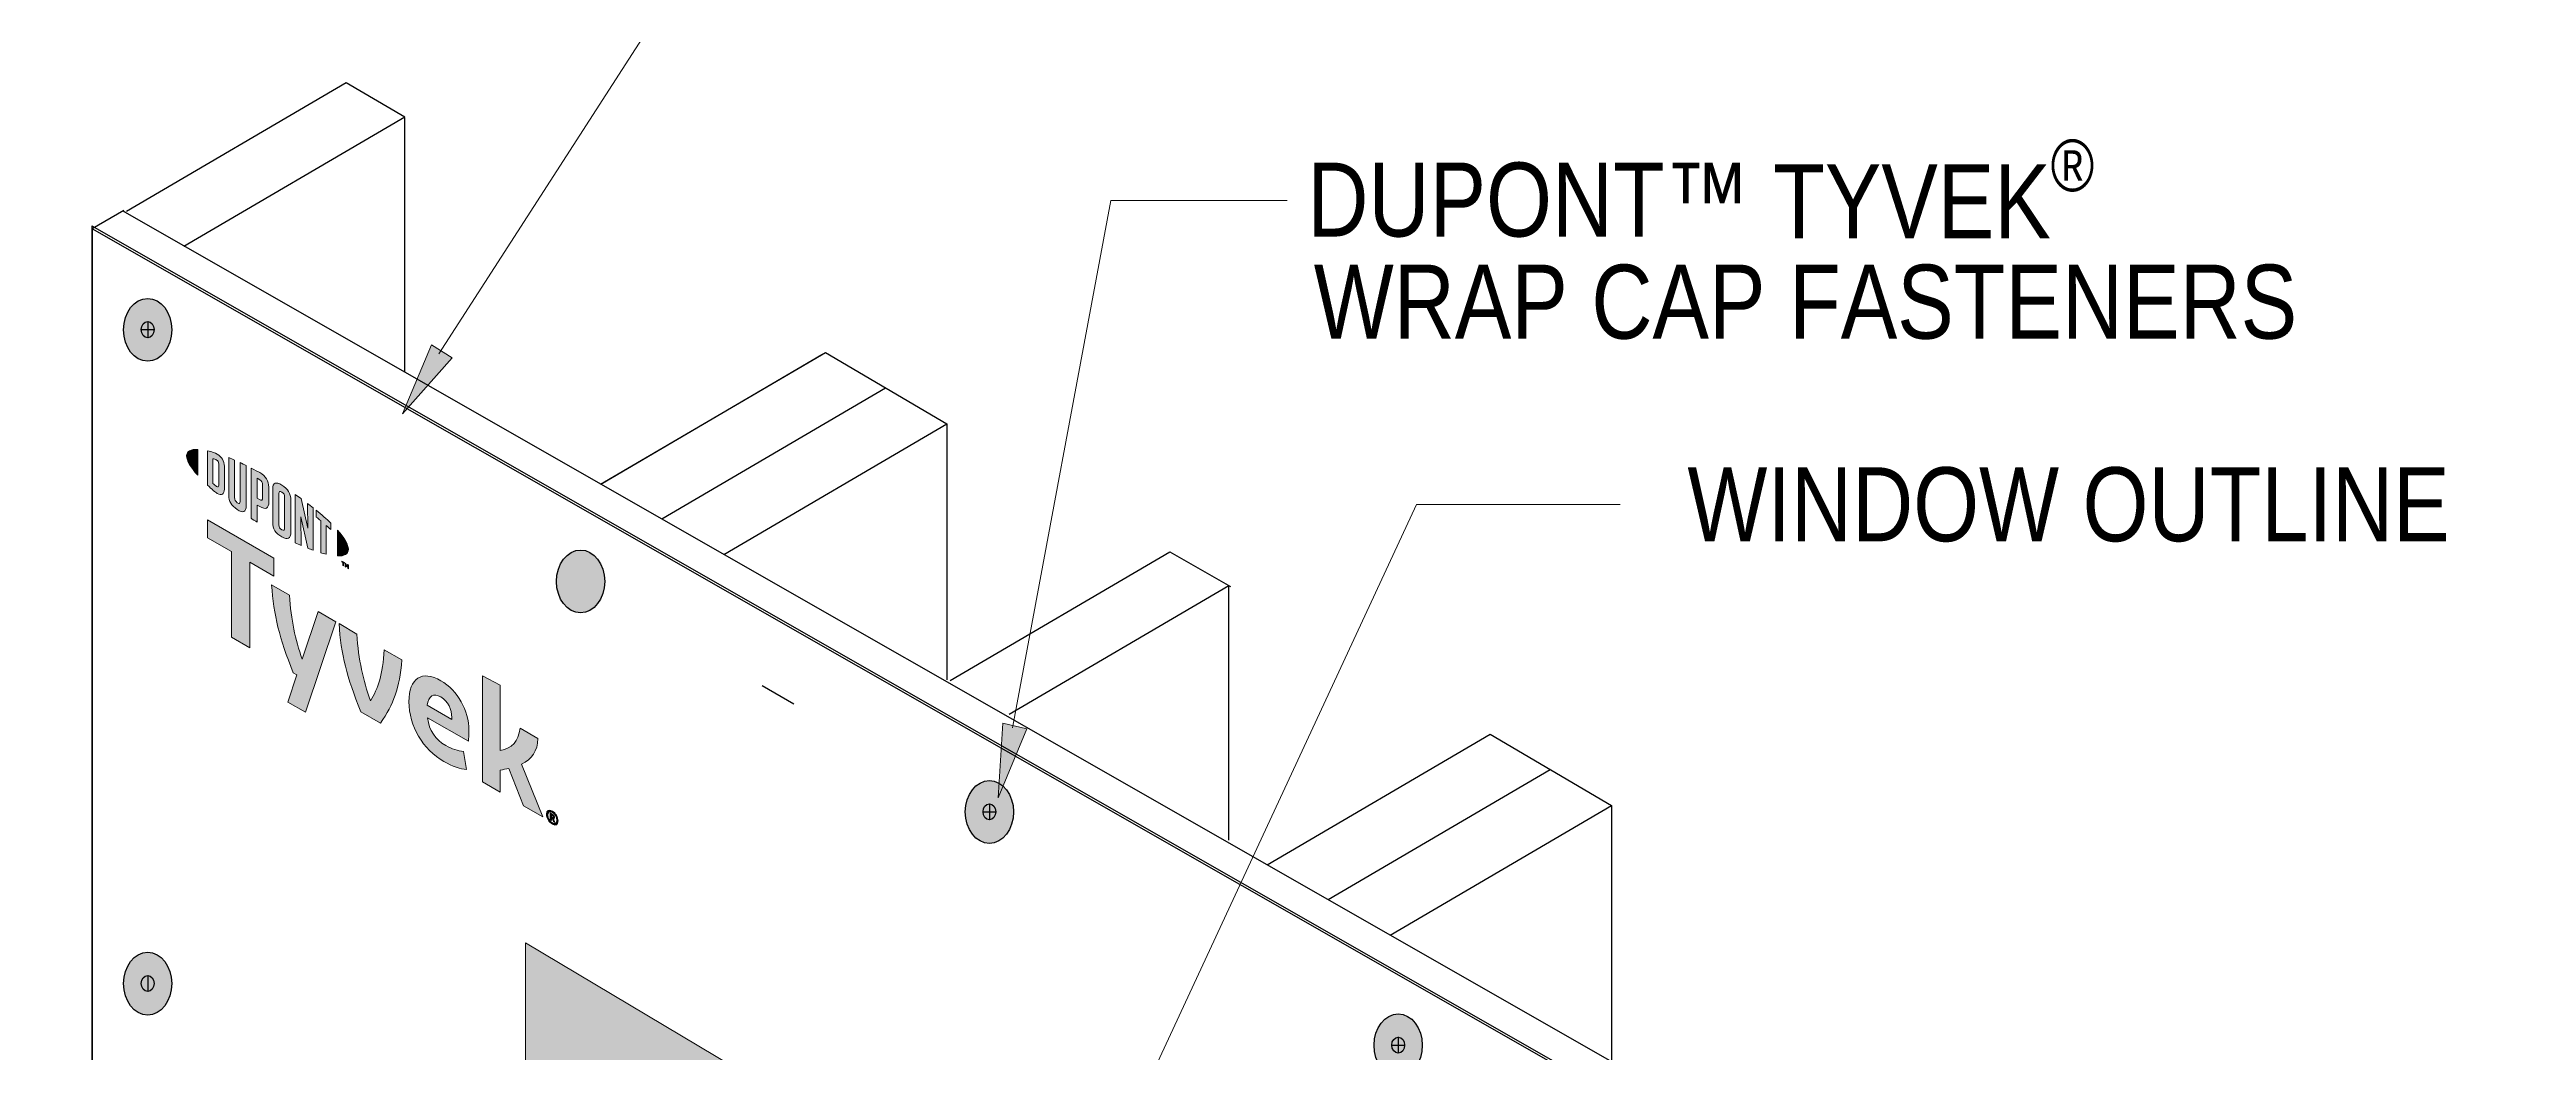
# Model space of a CAD drawing. Extents: x -1337 to 5791, y -3809 to 1769.
# Drawn here: x 4832.3 to 5209.2, y -1790.9 to -1638.3 of the extents above; entities that cross this region are included whole.
import ezdxf

# ---------------------------------------------------------------- set-up
doc = ezdxf.new("R2010")
doc.units = 0
doc.header["$MEASUREMENT"] = 0
for name, color, linetype, lineweight in [('.ATI-TEXT', 7, 'Continuous', 0), ('G-ANNO-TTLB', 7, 'Continuous', 0), ('No fasteners', 7, 'Continuous', 0), ('TYVEK', 7, 'Continuous', 0), ('WALL SCRATCH', 7, 'Continuous', 0), ('X-REF - TRACED', 7, 'Continuous', 0)]:
    doc.layers.add(name, color=color, linetype=linetype, lineweight=lineweight)

# ---------------------------------------------------------------- blocks, each defined once
blk = doc.blocks.new('Block_72')
at = {"layer": '.ATI-TEXT', "char_height": 0.2, "attachment_point": 7}
for s, insert in [('\\C18;\\c0;\\FArial Narrow|b0|i0|c1;\\H7.874999;\\W1.000000;®', (5136.8, -1659.97)), ('\\C18;\\c0;\\FArial Narrow|b0|i0|c1;\\H11.249999;\\W1.000000;DUPONT™', (5023.7, -1666.91)), ('\\C18;\\c0;\\FArial Narrow|b0|i0|c1;\\H11.249999;\\W1.000000; TYVEK', (5090.99, -1667.01)), ('\\C18;\\c0;\\FArial Narrow|b0|i0|c1;\\H11.250226;\\W1.000000; ', (5143.92, -1667.01)), ('\\C18;\\c0;\\FArial Narrow|b0|i0|c1;\\H11.250226;\\W1.000000;WRAP CAP FASTENERS', (5024.69, -1682.44))]:
    blk.add_mtext(s, dxfattribs=dict(at, insert=insert))
blk = doc.blocks.new('Block_71')
at = {"layer": '.ATI-TEXT', "true_color": 0x000000, "transparency": 33554687}
h = blk.add_hatch(color=18, dxfattribs=at)
h.dxf.hatch_style = 2
h.paths.add_polyline_path([(4981.03, -1741.61), (4976.65, -1752.14), (4977.38, -1740.76)])
at = {"layer": '.ATI-TEXT', "color": 18, "lineweight": 0, "true_color": 0x000000}
for p, q in [((4978.84, -1741.5), (4993.82, -1661.28)), ((4993.82, -1661.28), (5020.65, -1661.28))]:
    blk.add_line(p, q, dxfattribs=at)
at = {"layer": '.ATI-TEXT'}
blk.add_lwpolyline([(4981.03, -1741.61), (4976.65, -1752.14), (4977.38, -1740.76), (4977.38, -1740.76)], close=True, dxfattribs=at)
blk.add_blockref('Block_72', (0, 0), dxfattribs=at)
blk = doc.blocks.new('Block_74')
at = {"layer": '.ATI-TEXT', "char_height": 0.2, "attachment_point": 7}
for s, insert in [('\\C18;\\c0;\\FArial Narrow|b0|i0|c1;\\H7.874999;\\W1.000000;®', (5090.85, -1615.14)), ('\\C18;\\c0;\\FArial Narrow|b0|i0|c1;\\H11.249999;\\W1.000000;DUPONT™ TYVEK', (4977.75, -1622.08)), ('\\C18;\\c0;\\FArial Narrow|b0|i0|c1;\\H11.250226;\\W1.000000;WRB', (5101.58, -1622.27))]:
    blk.add_mtext(s, dxfattribs=dict(at, insert=insert))
blk = doc.blocks.new('Block_73')
at = {"layer": '.ATI-TEXT', "true_color": 0x000000, "transparency": 33554687}
h = blk.add_hatch(color=18, dxfattribs=at)
h.dxf.hatch_style = 2
h.paths.add_polyline_path([(4893.6, -1685.22), (4886.02, -1693.73), (4890.43, -1683.22)])
at = {"layer": '.ATI-TEXT', "color": 18, "lineweight": 0, "true_color": 0x000000}
for p, q in [((4891.57, -1684.6), (4935.53, -1616.35)), ((4935.53, -1616.35), (4966.5, -1616.35))]:
    blk.add_line(p, q, dxfattribs=at)
at = {"layer": '.ATI-TEXT'}
blk.add_lwpolyline([(4893.6, -1685.22), (4886.02, -1693.73), (4890.43, -1683.22), (4890.43, -1683.22)], close=True, dxfattribs=at)
blk.add_blockref('Block_74', (0, 0), dxfattribs=at)
blk = doc.blocks.new('Block_75')
at = {"layer": '.ATI-TEXT', "true_color": 0x000000, "transparency": 33554687}
h = blk.add_hatch(color=18, dxfattribs=at)
h.dxf.hatch_style = 2
h.paths.add_polyline_path([(4979.5, -1842.88), (4972.83, -1852.13), (4976.14, -1841.21)])
at = {"layer": '.ATI-TEXT', "color": 18, "lineweight": 0, "true_color": 0x000000}
for p, q in [((4977.62, -1842.49), (5040.31, -1707.53)), ((5040.31, -1707.53), (5071.28, -1707.53))]:
    blk.add_line(p, q, dxfattribs=at)
at = {"layer": '.ATI-TEXT'}
blk.add_lwpolyline([(4979.5, -1842.88), (4972.83, -1852.13), (4976.14, -1841.21), (4976.14, -1841.21)], close=True, dxfattribs=at)
at = {"layer": '.ATI-TEXT', "insert": (5081.54, -1713.26), "char_height": 0.2, "attachment_point": 7}
blk.add_mtext('\\C18;\\c0;\\FArial Narrow|b0|i0|c1;\\H11.249999;\\W1.000000;WINDOW OUTLINE', dxfattribs=at)
blk = doc.blocks.new('Block_511')
at = {"layer": 'TYVEK', "true_color": 0x003b71, "transparency": 33554687}
h = blk.add_hatch(color=156, dxfattribs=at)
h.dxf.hatch_style = 2
edge = h.paths.add_edge_path()
edge.add_ellipse((5037.53, -1789.77), major_axis=(0, 4.78), ratio=0.766948, start_angle=0, end_angle=360)
at = {"layer": 'TYVEK', "color": 18, "lineweight": 25, "true_color": 0x000000}
for p, q in [((5036.55, -1789.74), (5038.5, -1789.74)), ((5037.53, -1788.5), (5037.53, -1790.97))]:
    blk.add_line(p, q, dxfattribs=at)
for centre, major_axis, ratio in [((5037.53, -1789.77), (0, 4.78), 0.766948), ((5037.53, -1789.74), (0, 1.23), 0.788846)]:
    blk.add_ellipse(centre, major_axis=major_axis, ratio=ratio, dxfattribs=at)
blk = doc.blocks.new('Block_512')
at = {"layer": 'TYVEK', "true_color": 0x003b71, "transparency": 33554687}
h = blk.add_hatch(color=156, dxfattribs=at)
h.dxf.hatch_style = 2
edge = h.paths.add_edge_path()
edge.add_ellipse((4975.33, -1754.28), major_axis=(0, 4.78), ratio=0.766948, start_angle=0, end_angle=360)
at = {"layer": 'TYVEK', "color": 18, "lineweight": 25, "true_color": 0x000000}
for p, q in [((4974.35, -1754.25), (4976.3, -1754.25)), ((4975.33, -1753.02), (4975.33, -1755.49))]:
    blk.add_line(p, q, dxfattribs=at)
blk.add_lwpolyline([(4974.81, -1749.92)], dxfattribs=at)
for centre, major_axis, ratio in [((4975.33, -1754.28), (0, 4.78), 0.766948), ((4975.33, -1754.25), (0, 1.23), 0.788846)]:
    blk.add_ellipse(centre, major_axis=major_axis, ratio=ratio, dxfattribs=at)
blk = doc.blocks.new('Block_513')
at = {"layer": 'TYVEK', "true_color": 0x003b71, "transparency": 33554687}
h = blk.add_hatch(color=156, dxfattribs=at)
h.dxf.hatch_style = 2
edge = h.paths.add_edge_path()
edge.add_ellipse((4847.26, -1680.94), major_axis=(0, 4.78), ratio=0.766948, start_angle=0, end_angle=360)
at = {"layer": 'TYVEK', "color": 18, "lineweight": 25, "true_color": 0x000000}
for p, q in [((4847.26, -1679.67), (4847.26, -1682.14)), ((4846.29, -1680.91), (4848.23, -1680.91))]:
    blk.add_line(p, q, dxfattribs=at)
for centre, major_axis, ratio in [((4847.26, -1680.94), (0, 4.78), 0.766948), ((4847.26, -1680.91), (0, 1.23), 0.788846)]:
    blk.add_ellipse(centre, major_axis=major_axis, ratio=ratio, dxfattribs=at)
blk = doc.blocks.new('Block_516')
at = {"layer": 'TYVEK', "true_color": 0x003b71, "transparency": 33554687}
h = blk.add_hatch(color=156, dxfattribs=at)
h.dxf.hatch_style = 2
edge = h.paths.add_edge_path()
edge.add_ellipse((4847.26, -1780.39), major_axis=(0, 4.78), ratio=0.766948, start_angle=0, end_angle=360)
at = {"layer": 'TYVEK', "color": 18, "lineweight": 25, "true_color": 0x000000}
blk.add_line((4847.26, -1779.13), (4847.26, -1781.6), dxfattribs=at)
for centre, major_axis, ratio in [((4847.26, -1780.39), (0, 4.78), 0.766948), ((4847.26, -1780.36), (0, 1.23), 0.788846)]:
    blk.add_ellipse(centre, major_axis=major_axis, ratio=ratio, dxfattribs=at)
blk = doc.blocks.new('Block_780')
at = {"layer": 'X-REF - TRACED', "true_color": 0x848484, "transparency": 33554687}
h = blk.add_hatch(color=252, dxfattribs=at)
h.dxf.hatch_style = 2
edge = h.paths.add_edge_path()
edge.add_spline(control_points=[(4853.19, -1700.12), (4853.19, -1700.84), (4853.81, -1701.87), (4854.87, -1703.07), (4854.87, -1703.07), (4854.87, -1699.12), (4854.87, -1699.12), (4853.81, -1699.08), (4853.19, -1699.4), (4853.19, -1700.12)], knot_values=[0, 0, 0, 0, 1, 1, 1, 2, 2, 2, 3, 3, 3, 3], degree=3, periodic=0)
h = blk.add_hatch(color=252, dxfattribs=at)
h.dxf.hatch_style = 2
edge = h.paths.add_edge_path()
edge.add_spline(control_points=[(4858.08, -1704.55), (4858.08, -1704.85), (4857.92, -1704.86), (4857.73, -1704.75), (4857.58, -1704.67), (4857.36, -1704.47), (4857.17, -1704.31), (4857.17, -1704.31), (4857.17, -1700.54), (4857.17, -1700.54), (4857.36, -1700.59), (4857.58, -1700.66), (4857.73, -1700.74), (4857.92, -1700.85), (4858.08, -1701.05), (4858.08, -1701.35), (4858.08, -1701.35), (4858.08, -1704.55), (4858.08, -1704.55)], knot_values=[0, 0, 0, 0, 1, 1, 1, 2, 2, 2, 3, 3, 3, 4, 4, 4, 5, 5, 5, 6, 6, 6, 6], degree=3, periodic=0)
edge = h.paths.add_edge_path()
edge.add_spline(control_points=[(4857.85, -1699.83), (4857.56, -1699.66), (4857.13, -1699.51), (4856.35, -1699.34), (4856.35, -1699.34), (4856.35, -1704.56), (4856.35, -1704.56), (4857.03, -1705.2), (4857.56, -1705.64), (4857.85, -1705.81), (4858.54, -1706.2), (4858.93, -1705.95), (4858.93, -1705.17), (4858.93, -1705.17), (4858.93, -1701.7), (4858.93, -1701.7), (4858.93, -1700.93), (4858.54, -1700.23), (4857.85, -1699.83)], knot_values=[0, 0, 0, 0, 1, 1, 1, 2, 2, 2, 3, 3, 3, 4, 4, 4, 5, 5, 5, 6, 6, 6, 6], degree=3, periodic=0)
h = blk.add_hatch(color=252, dxfattribs=at)
h.dxf.hatch_style = 2
edge = h.paths.add_edge_path()
edge.add_spline(control_points=[(4861.32, -1707.03), (4861.32, -1707.34), (4861.23, -1707.48), (4860.9, -1707.24), (4860.58, -1707.01), (4860.49, -1706.8), (4860.49, -1706.44), (4860.49, -1706.44), (4860.49, -1700.76), (4860.49, -1700.76), (4860.28, -1700.66), (4859.8, -1700.46), (4859.59, -1700.37), (4859.59, -1700.37), (4859.59, -1706.13), (4859.59, -1706.13), (4859.59, -1707.04), (4859.98, -1707.63), (4860.9, -1708.28), (4861.74, -1708.87), (4862.26, -1708.68), (4862.26, -1707.66), (4862.26, -1707.66), (4862.26, -1701.59), (4862.26, -1701.59), (4862.08, -1701.5), (4861.51, -1701.22), (4861.32, -1701.14), (4861.32, -1701.14), (4861.32, -1707.03), (4861.32, -1707.03)], knot_values=[0, 0, 0, 0, 1, 1, 1, 2, 2, 2, 3, 3, 3, 4, 4, 4, 5, 5, 5, 6, 6, 6, 7, 7, 7, 8, 8, 8, 9, 9, 9, 10, 10, 10, 10], degree=3, periodic=0)
h = blk.add_hatch(color=252, dxfattribs=at)
h.dxf.hatch_style = 2
edge = h.paths.add_edge_path()
edge.add_spline(control_points=[(4864.74, -1706.51), (4864.74, -1706.84), (4864.64, -1706.95), (4864.26, -1706.73), (4864.26, -1706.73), (4863.93, -1706.54), (4863.93, -1706.54), (4863.93, -1706.54), (4863.93, -1703.52), (4863.93, -1703.52), (4864.08, -1703.6), (4864.15, -1703.64), (4864.24, -1703.69), (4864.65, -1703.93), (4864.74, -1704.16), (4864.74, -1704.49), (4864.74, -1704.49), (4864.74, -1706.51), (4864.74, -1706.51)], knot_values=[0, 0, 0, 0, 1, 1, 1, 2, 2, 2, 3, 3, 3, 4, 4, 4, 5, 5, 5, 6, 6, 6, 6], degree=3, periodic=0)
edge = h.paths.add_edge_path()
edge.add_spline(control_points=[(4864.3, -1702.65), (4864.13, -1702.56), (4863.54, -1702.24), (4862.99, -1701.96), (4862.99, -1701.96), (4862.99, -1709.61), (4862.99, -1709.61), (4863.18, -1709.73), (4863.67, -1710.04), (4863.93, -1710.2), (4863.93, -1710.2), (4863.93, -1707.6), (4863.93, -1707.6), (4863.93, -1707.6), (4864.3, -1707.81), (4864.3, -1707.81), (4865.28, -1708.38), (4865.69, -1708.11), (4865.69, -1707.14), (4865.69, -1707.14), (4865.69, -1704.88), (4865.69, -1704.88), (4865.69, -1703.93), (4865.23, -1703.19), (4864.3, -1702.65)], knot_values=[0, 0, 0, 0, 1, 1, 1, 2, 2, 2, 3, 3, 3, 4, 4, 4, 5, 5, 5, 6, 6, 6, 7, 7, 7, 8, 8, 8, 8], degree=3, periodic=0)
h = blk.add_hatch(color=252, dxfattribs=at)
h.dxf.hatch_style = 2
edge = h.paths.add_edge_path()
edge.add_spline(control_points=[(4868.09, -1711.12), (4868.09, -1711.42), (4868, -1711.53), (4867.67, -1711.34), (4867.33, -1711.16), (4867.24, -1710.94), (4867.24, -1710.62), (4867.24, -1710.62), (4867.24, -1705.85), (4867.24, -1705.85), (4867.24, -1705.54), (4867.33, -1705.42), (4867.67, -1705.63), (4868, -1705.83), (4868.09, -1706.04), (4868.09, -1706.35), (4868.09, -1706.35), (4868.09, -1711.12), (4868.09, -1711.12)], knot_values=[0, 0, 0, 0, 1, 1, 1, 2, 2, 2, 3, 3, 3, 4, 4, 4, 5, 5, 5, 6, 6, 6, 6], degree=3, periodic=0)
edge = h.paths.add_edge_path()
edge.add_spline(control_points=[(4867.67, -1704.56), (4866.8, -1704.01), (4866.28, -1704.15), (4866.28, -1705.16), (4866.28, -1705.16), (4866.28, -1710.16), (4866.28, -1710.16), (4866.28, -1711.23), (4866.75, -1711.94), (4867.67, -1712.42), (4868.57, -1712.89), (4869.04, -1712.77), (4869.04, -1711.64), (4869.04, -1711.64), (4869.04, -1706.86), (4869.04, -1706.86), (4869.04, -1705.78), (4868.61, -1705.16), (4867.67, -1704.56)], knot_values=[0, 0, 0, 0, 1, 1, 1, 2, 2, 2, 3, 3, 3, 4, 4, 4, 5, 5, 5, 6, 6, 6, 6], degree=3, periodic=0)
h = blk.add_hatch(color=252, dxfattribs=at)
h.dxf.hatch_style = 2
edge = h.paths.add_edge_path()
edge.add_spline(control_points=[(4871.64, -1711.11), (4871.64, -1711.11), (4870.6, -1706.62), (4870.6, -1706.62), (4870.32, -1706.42), (4869.98, -1706.17), (4869.71, -1705.99), (4869.71, -1705.99), (4869.71, -1713.34), (4869.71, -1713.34), (4869.9, -1713.43), (4870.37, -1713.64), (4870.61, -1713.74), (4870.61, -1713.74), (4870.54, -1709.37), (4870.54, -1709.37), (4870.54, -1709.37), (4871.64, -1714.17), (4871.64, -1714.17), (4871.88, -1714.26), (4872.22, -1714.39), (4872.44, -1714.47), (4872.44, -1714.47), (4872.44, -1708.01), (4872.44, -1708.01), (4872.21, -1707.83), (4871.78, -1707.5), (4871.58, -1707.34), (4871.58, -1707.34), (4871.64, -1711.11), (4871.64, -1711.11)], knot_values=[0, 0, 0, 0, 1, 1, 1, 2, 2, 2, 3, 3, 3, 4, 4, 4, 5, 5, 5, 6, 6, 6, 7, 7, 7, 8, 8, 8, 9, 9, 9, 10, 10, 10, 10], degree=3, periodic=0)
h = blk.add_hatch(color=252, dxfattribs=at)
h.dxf.hatch_style = 2
edge = h.paths.add_edge_path()
edge.add_spline(control_points=[(4872.91, -1709.41), (4873.14, -1709.59), (4873.37, -1709.78), (4873.59, -1709.96), (4873.59, -1709.96), (4873.59, -1714.85), (4873.59, -1714.85), (4873.8, -1714.91), (4874.18, -1715.02), (4874.43, -1715.08), (4874.43, -1715.08), (4874.43, -1710.68), (4874.43, -1710.68), (4874.67, -1710.89), (4874.9, -1711.1), (4875.11, -1711.29), (4875.11, -1711.29), (4875.11, -1710.35), (4875.11, -1710.35), (4874.45, -1709.7), (4873.74, -1709.07), (4872.91, -1708.39), (4872.91, -1708.39), (4872.91, -1709.41), (4872.91, -1709.41)], knot_values=[0, 0, 0, 0, 1, 1, 1, 2, 2, 2, 3, 3, 3, 4, 4, 4, 5, 5, 5, 6, 6, 6, 7, 7, 7, 8, 8, 8, 8], degree=3, periodic=0)
h = blk.add_hatch(color=252, dxfattribs=at)
h.dxf.hatch_style = 2
edge = h.paths.add_edge_path()
edge.add_spline(control_points=[(4877.8, -1714.32), (4877.8, -1715.05), (4877.19, -1715.37), (4876.12, -1715.34), (4876.12, -1715.34), (4876.12, -1711.39), (4876.12, -1711.39), (4877.19, -1712.58), (4877.8, -1713.61), (4877.8, -1714.32)], knot_values=[0, 0, 0, 0, 1, 1, 1, 2, 2, 2, 3, 3, 3, 3], degree=3, periodic=0)
h = blk.add_hatch(color=252, dxfattribs=at)
h.dxf.hatch_style = 2
edge = h.paths.add_edge_path()
edge.add_spline(control_points=[(4877.3, -1716.41), (4877.3, -1716.41), (4877.4, -1716.47), (4877.4, -1716.47), (4877.4, -1716.47), (4877.55, -1716.82), (4877.55, -1716.82), (4877.55, -1716.82), (4877.7, -1716.64), (4877.7, -1716.64), (4877.7, -1716.64), (4877.8, -1716.7), (4877.8, -1716.7), (4877.8, -1716.7), (4877.8, -1717.27), (4877.8, -1717.27), (4877.8, -1717.27), (4877.71, -1717.21), (4877.71, -1717.21), (4877.71, -1717.21), (4877.71, -1716.81), (4877.71, -1716.81), (4877.71, -1716.81), (4877.56, -1716.99), (4877.56, -1716.99), (4877.56, -1716.99), (4877.55, -1716.99), (4877.55, -1716.99), (4877.55, -1716.99), (4877.39, -1716.63), (4877.39, -1716.63), (4877.39, -1716.63), (4877.39, -1717.03), (4877.39, -1717.03), (4877.39, -1717.03), (4877.3, -1716.98), (4877.3, -1716.98), (4877.3, -1716.98), (4877.3, -1716.41), (4877.3, -1716.41)], knot_values=[0, 0, 0, 0, 1, 1, 1, 2, 2, 2, 3, 3, 3, 4, 4, 4, 5, 5, 5, 6, 6, 6, 7, 7, 7, 8, 8, 8, 9, 9, 9, 10, 10, 10, 11, 11, 11, 12, 12, 12, 13, 13, 13, 13], degree=3, periodic=0)
edge = h.paths.add_edge_path()
edge.add_spline(control_points=[(4876.95, -1716.31), (4876.95, -1716.31), (4876.8, -1716.22), (4876.8, -1716.22), (4876.8, -1716.22), (4876.8, -1716.12), (4876.8, -1716.12), (4876.8, -1716.12), (4877.2, -1716.35), (4877.2, -1716.35), (4877.2, -1716.35), (4877.2, -1716.45), (4877.2, -1716.45), (4877.2, -1716.45), (4877.04, -1716.36), (4877.04, -1716.36), (4877.04, -1716.36), (4877.04, -1716.83), (4877.04, -1716.83), (4877.04, -1716.83), (4876.95, -1716.77), (4876.95, -1716.77), (4876.95, -1716.77), (4876.95, -1716.31), (4876.95, -1716.31)], knot_values=[0, 0, 0, 0, 1, 1, 1, 2, 2, 2, 3, 3, 3, 4, 4, 4, 5, 5, 5, 6, 6, 6, 7, 7, 7, 8, 8, 8, 8], degree=3, periodic=0)
at = {"layer": 'X-REF - TRACED'}
for points, knots in [([(4853.19, -1700.12), (4853.19, -1700.84), (4853.81, -1701.87), (4854.87, -1703.07), (4854.87, -1703.07), (4854.87, -1699.12), (4854.87, -1699.12), (4853.81, -1699.08), (4853.19, -1699.4), (4853.19, -1700.12)], [0, 0, 0, 0, 1, 1, 1, 2, 2, 2, 3, 3, 3, 3]), ([(4857.85, -1699.83), (4857.56, -1699.66), (4857.13, -1699.51), (4856.35, -1699.34), (4856.35, -1699.34), (4856.35, -1704.56), (4856.35, -1704.56), (4857.03, -1705.2), (4857.56, -1705.64), (4857.85, -1705.81), (4858.54, -1706.2), (4858.93, -1705.95), (4858.93, -1705.17), (4858.93, -1705.17), (4858.93, -1701.7), (4858.93, -1701.7), (4858.93, -1700.93), (4858.54, -1700.23), (4857.85, -1699.83)], [0, 0, 0, 0, 1, 1, 1, 2, 2, 2, 3, 3, 3, 4, 4, 4, 5, 5, 5, 6, 6, 6, 6]), ([(4858.08, -1704.55), (4858.08, -1704.85), (4857.92, -1704.86), (4857.73, -1704.75), (4857.58, -1704.67), (4857.36, -1704.47), (4857.17, -1704.31), (4857.17, -1704.31), (4857.17, -1700.54), (4857.17, -1700.54), (4857.36, -1700.59), (4857.58, -1700.66), (4857.73, -1700.74), (4857.92, -1700.85), (4858.08, -1701.05), (4858.08, -1701.35), (4858.08, -1701.35), (4858.08, -1704.55), (4858.08, -1704.55)], [0, 0, 0, 0, 1, 1, 1, 2, 2, 2, 3, 3, 3, 4, 4, 4, 5, 5, 5, 6, 6, 6, 6]), ([(4861.32, -1707.03), (4861.32, -1707.34), (4861.23, -1707.48), (4860.9, -1707.24), (4860.58, -1707.01), (4860.49, -1706.8), (4860.49, -1706.44), (4860.49, -1706.44), (4860.49, -1700.76), (4860.49, -1700.76), (4860.28, -1700.66), (4859.8, -1700.46), (4859.59, -1700.37), (4859.59, -1700.37), (4859.59, -1706.13), (4859.59, -1706.13), (4859.59, -1707.04), (4859.98, -1707.63), (4860.9, -1708.28), (4861.74, -1708.87), (4862.26, -1708.68), (4862.26, -1707.66), (4862.26, -1707.66), (4862.26, -1701.59), (4862.26, -1701.59), (4862.08, -1701.5), (4861.51, -1701.22), (4861.32, -1701.14), (4861.32, -1701.14), (4861.32, -1707.03), (4861.32, -1707.03)], [0, 0, 0, 0, 1, 1, 1, 2, 2, 2, 3, 3, 3, 4, 4, 4, 5, 5, 5, 6, 6, 6, 7, 7, 7, 8, 8, 8, 9, 9, 9, 10, 10, 10, 10]), ([(4864.3, -1702.65), (4864.13, -1702.56), (4863.54, -1702.24), (4862.99, -1701.96), (4862.99, -1701.96), (4862.99, -1709.61), (4862.99, -1709.61), (4863.18, -1709.73), (4863.67, -1710.04), (4863.93, -1710.2), (4863.93, -1710.2), (4863.93, -1707.6), (4863.93, -1707.6), (4863.93, -1707.6), (4864.3, -1707.81), (4864.3, -1707.81), (4865.28, -1708.38), (4865.69, -1708.11), (4865.69, -1707.14), (4865.69, -1707.14), (4865.69, -1704.88), (4865.69, -1704.88), (4865.69, -1703.93), (4865.23, -1703.19), (4864.3, -1702.65)], [0, 0, 0, 0, 1, 1, 1, 2, 2, 2, 3, 3, 3, 4, 4, 4, 5, 5, 5, 6, 6, 6, 7, 7, 7, 8, 8, 8, 8]), ([(4864.74, -1706.51), (4864.74, -1706.84), (4864.64, -1706.95), (4864.26, -1706.73), (4864.26, -1706.73), (4863.93, -1706.54), (4863.93, -1706.54), (4863.93, -1706.54), (4863.93, -1703.52), (4863.93, -1703.52), (4864.08, -1703.6), (4864.15, -1703.64), (4864.24, -1703.69), (4864.65, -1703.93), (4864.74, -1704.16), (4864.74, -1704.49), (4864.74, -1704.49), (4864.74, -1706.51), (4864.74, -1706.51)], [0, 0, 0, 0, 1, 1, 1, 2, 2, 2, 3, 3, 3, 4, 4, 4, 5, 5, 5, 6, 6, 6, 6]), ([(4867.67, -1704.56), (4866.8, -1704.01), (4866.28, -1704.15), (4866.28, -1705.16), (4866.28, -1705.16), (4866.28, -1710.16), (4866.28, -1710.16), (4866.28, -1711.23), (4866.75, -1711.94), (4867.67, -1712.42), (4868.57, -1712.89), (4869.04, -1712.77), (4869.04, -1711.64), (4869.04, -1711.64), (4869.04, -1706.86), (4869.04, -1706.86), (4869.04, -1705.78), (4868.61, -1705.16), (4867.67, -1704.56)], [0, 0, 0, 0, 1, 1, 1, 2, 2, 2, 3, 3, 3, 4, 4, 4, 5, 5, 5, 6, 6, 6, 6]), ([(4868.09, -1711.12), (4868.09, -1711.42), (4868, -1711.53), (4867.67, -1711.34), (4867.33, -1711.16), (4867.24, -1710.94), (4867.24, -1710.62), (4867.24, -1710.62), (4867.24, -1705.85), (4867.24, -1705.85), (4867.24, -1705.54), (4867.33, -1705.42), (4867.67, -1705.63), (4868, -1705.83), (4868.09, -1706.04), (4868.09, -1706.35), (4868.09, -1706.35), (4868.09, -1711.12), (4868.09, -1711.12)], [0, 0, 0, 0, 1, 1, 1, 2, 2, 2, 3, 3, 3, 4, 4, 4, 5, 5, 5, 6, 6, 6, 6]), ([(4871.64, -1711.11), (4871.64, -1711.11), (4870.6, -1706.62), (4870.6, -1706.62), (4870.32, -1706.42), (4869.98, -1706.17), (4869.71, -1705.99), (4869.71, -1705.99), (4869.71, -1713.34), (4869.71, -1713.34), (4869.9, -1713.43), (4870.37, -1713.64), (4870.61, -1713.74), (4870.61, -1713.74), (4870.54, -1709.37), (4870.54, -1709.37), (4870.54, -1709.37), (4871.64, -1714.17), (4871.64, -1714.17), (4871.88, -1714.26), (4872.22, -1714.39), (4872.44, -1714.47), (4872.44, -1714.47), (4872.44, -1708.01), (4872.44, -1708.01), (4872.21, -1707.83), (4871.78, -1707.5), (4871.58, -1707.34), (4871.58, -1707.34), (4871.64, -1711.11), (4871.64, -1711.11)], [0, 0, 0, 0, 1, 1, 1, 2, 2, 2, 3, 3, 3, 4, 4, 4, 5, 5, 5, 6, 6, 6, 7, 7, 7, 8, 8, 8, 9, 9, 9, 10, 10, 10, 10]), ([(4872.91, -1709.41), (4873.14, -1709.59), (4873.37, -1709.78), (4873.59, -1709.96), (4873.59, -1709.96), (4873.59, -1714.85), (4873.59, -1714.85), (4873.8, -1714.91), (4874.18, -1715.02), (4874.43, -1715.08), (4874.43, -1715.08), (4874.43, -1710.68), (4874.43, -1710.68), (4874.67, -1710.89), (4874.9, -1711.1), (4875.11, -1711.29), (4875.11, -1711.29), (4875.11, -1710.35), (4875.11, -1710.35), (4874.45, -1709.7), (4873.74, -1709.07), (4872.91, -1708.39), (4872.91, -1708.39), (4872.91, -1709.41), (4872.91, -1709.41)], [0, 0, 0, 0, 1, 1, 1, 2, 2, 2, 3, 3, 3, 4, 4, 4, 5, 5, 5, 6, 6, 6, 7, 7, 7, 8, 8, 8, 8]), ([(4877.8, -1714.32), (4877.8, -1715.05), (4877.19, -1715.37), (4876.12, -1715.34), (4876.12, -1715.34), (4876.12, -1711.39), (4876.12, -1711.39), (4877.19, -1712.58), (4877.8, -1713.61), (4877.8, -1714.32)], [0, 0, 0, 0, 1, 1, 1, 2, 2, 2, 3, 3, 3, 3]), ([(4876.95, -1716.31), (4876.95, -1716.31), (4876.8, -1716.22), (4876.8, -1716.22), (4876.8, -1716.22), (4876.8, -1716.12), (4876.8, -1716.12), (4876.8, -1716.12), (4877.2, -1716.35), (4877.2, -1716.35), (4877.2, -1716.35), (4877.2, -1716.45), (4877.2, -1716.45), (4877.2, -1716.45), (4877.04, -1716.36), (4877.04, -1716.36), (4877.04, -1716.36), (4877.04, -1716.83), (4877.04, -1716.83), (4877.04, -1716.83), (4876.95, -1716.77), (4876.95, -1716.77), (4876.95, -1716.77), (4876.95, -1716.31), (4876.95, -1716.31)], [0, 0, 0, 0, 1, 1, 1, 2, 2, 2, 3, 3, 3, 4, 4, 4, 5, 5, 5, 6, 6, 6, 7, 7, 7, 8, 8, 8, 8]), ([(4877.3, -1716.41), (4877.3, -1716.41), (4877.4, -1716.47), (4877.4, -1716.47), (4877.4, -1716.47), (4877.55, -1716.82), (4877.55, -1716.82), (4877.55, -1716.82), (4877.7, -1716.64), (4877.7, -1716.64), (4877.7, -1716.64), (4877.8, -1716.7), (4877.8, -1716.7), (4877.8, -1716.7), (4877.8, -1717.27), (4877.8, -1717.27), (4877.8, -1717.27), (4877.71, -1717.21), (4877.71, -1717.21), (4877.71, -1717.21), (4877.71, -1716.81), (4877.71, -1716.81), (4877.71, -1716.81), (4877.56, -1716.99), (4877.56, -1716.99), (4877.56, -1716.99), (4877.55, -1716.99), (4877.55, -1716.99), (4877.55, -1716.99), (4877.39, -1716.63), (4877.39, -1716.63), (4877.39, -1716.63), (4877.39, -1717.03), (4877.39, -1717.03), (4877.39, -1717.03), (4877.3, -1716.98), (4877.3, -1716.98), (4877.3, -1716.98), (4877.3, -1716.41), (4877.3, -1716.41)], [0, 0, 0, 0, 1, 1, 1, 2, 2, 2, 3, 3, 3, 4, 4, 4, 5, 5, 5, 6, 6, 6, 7, 7, 7, 8, 8, 8, 9, 9, 9, 10, 10, 10, 11, 11, 11, 12, 12, 12, 13, 13, 13, 13])]:
    blk.add_open_spline(points, degree=3, knots=knots, dxfattribs=at)
blk = doc.blocks.new('Block_784')
at = {"layer": 'X-REF - TRACED', "true_color": 0x848484, "transparency": 33554687}
h = blk.add_hatch(color=252, dxfattribs=at)
h.dxf.hatch_style = 2
h.paths.add_polyline_path([(4866.45, -1715.65), (4856.35, -1709.82), (4856.35, -1712.56), (4860, -1714.67), (4860, -1727.67), (4862.8, -1729.29), (4862.8, -1716.29), (4866.45, -1718.4)])
h = blk.add_hatch(color=252, dxfattribs=at)
h.dxf.hatch_style = 2
edge = h.paths.add_edge_path()
edge.add_spline(control_points=[(4883.24, -1729.6), (4883.06, -1733.34), (4882.32, -1735.52), (4881.16, -1737.39), (4880.04, -1734.2), (4879.32, -1731.18), (4879.1, -1727.21), (4879.1, -1727.21), (4876.38, -1725.63), (4876.38, -1725.63), (4876.67, -1730.32), (4877.55, -1733.73), (4879.67, -1739.02), (4879.67, -1739.02), (4882.67, -1740.76), (4882.67, -1740.76), (4884.71, -1737.87), (4885.56, -1735.45), (4885.95, -1731.16), (4885.95, -1731.16), (4883.24, -1729.6), (4883.24, -1729.6)], knot_values=[0, 0, 0, 0, 1, 1, 1, 2, 2, 2, 3, 3, 3, 4, 4, 4, 5, 5, 5, 6, 6, 6, 7, 7, 7, 7], degree=3, periodic=0)
h = blk.add_hatch(color=252, dxfattribs=at)
h.dxf.hatch_style = 2
edge = h.paths.add_edge_path()
edge.add_spline(control_points=[(4889.81, -1738.04), (4889.81, -1738.04), (4893.54, -1740.2), (4893.54, -1740.2), (4893.54, -1740.2), (4893.54, -1739.93), (4893.54, -1739.93), (4893.54, -1738.67), (4892.95, -1737.41), (4891.87, -1736.78), (4890.73, -1736.13), (4889.99, -1736.62), (4889.81, -1738.04)], knot_values=[0, 0, 0, 0, 1, 1, 1, 2, 2, 2, 3, 3, 3, 4, 4, 4, 4], degree=3, periodic=0)
edge = h.paths.add_edge_path()
edge.add_spline(control_points=[(4895.75, -1747.82), (4894.89, -1747.77), (4893.62, -1747.35), (4892.32, -1746.6), (4889.16, -1744.78), (4887.01, -1741.24), (4887.01, -1737.5), (4887.01, -1733.93), (4888.99, -1732.64), (4891.87, -1734.31), (4894.44, -1735.79), (4896.13, -1738.86), (4896.13, -1741.87), (4896.13, -1742.54), (4896.09, -1743.11), (4896.05, -1743.53), (4896.05, -1743.53), (4889.85, -1739.96), (4889.85, -1739.96), (4890.1, -1741.9), (4891.03, -1743.24), (4892.6, -1744.15), (4893.56, -1744.7), (4894.48, -1744.99), (4895.32, -1745.07), (4895.32, -1745.07), (4895.75, -1747.82), (4895.75, -1747.82)], knot_values=[0, 0, 0, 0, 1, 1, 1, 2, 2, 2, 3, 3, 3, 4, 4, 4, 5, 5, 5, 6, 6, 6, 7, 7, 7, 8, 8, 8, 9, 9, 9, 9], degree=3, periodic=0)
h = blk.add_hatch(color=252, dxfattribs=at)
h.dxf.hatch_style = 2
edge = h.paths.add_edge_path()
edge.add_spline(control_points=[(4904.15, -1747.02), (4904.15, -1747.02), (4907.4, -1755.04), (4907.4, -1755.04), (4907.4, -1755.04), (4904.46, -1753.34), (4904.46, -1753.34), (4904.46, -1753.34), (4902.21, -1747.65), (4902.21, -1747.65), (4901.79, -1747.75), (4901.36, -1747.84), (4900.89, -1747.9), (4900.89, -1747.9), (4900.89, -1751.28), (4900.89, -1751.28), (4900.89, -1751.28), (4898.19, -1749.71), (4898.19, -1749.71), (4898.19, -1749.71), (4898.19, -1733.59), (4898.19, -1733.59), (4898.19, -1733.59), (4900.89, -1735), (4900.89, -1735), (4900.89, -1735), (4900.89, -1744.91), (4900.89, -1744.91), (4902.74, -1744.61), (4903.64, -1743.55), (4903.95, -1741.55), (4903.95, -1741.55), (4906.64, -1743.11), (4906.64, -1743.11), (4906.58, -1745.01), (4905.72, -1746.24), (4904.15, -1747.02)], knot_values=[0, 0, 0, 0, 1, 1, 1, 2, 2, 2, 3, 3, 3, 4, 4, 4, 5, 5, 5, 6, 6, 6, 7, 7, 7, 8, 8, 8, 9, 9, 9, 10, 10, 10, 11, 11, 11, 12, 12, 12, 12], degree=3, periodic=0)
at = {"layer": 'X-REF - TRACED'}
blk.add_lwpolyline([(4866.45, -1715.65), (4856.35, -1709.82), (4856.35, -1712.56), (4860, -1714.67), (4860, -1727.67), (4862.8, -1729.29), (4862.8, -1716.29), (4866.45, -1718.4)], close=True, dxfattribs=at)
for points, knots in [([(4883.24, -1729.6), (4883.06, -1733.34), (4882.32, -1735.52), (4881.16, -1737.39), (4880.04, -1734.2), (4879.32, -1731.18), (4879.1, -1727.21), (4879.1, -1727.21), (4876.38, -1725.63), (4876.38, -1725.63), (4876.67, -1730.32), (4877.55, -1733.73), (4879.67, -1739.02), (4879.67, -1739.02), (4882.67, -1740.76), (4882.67, -1740.76), (4884.71, -1737.87), (4885.56, -1735.45), (4885.95, -1731.16), (4885.95, -1731.16), (4883.24, -1729.6), (4883.24, -1729.6)], [0, 0, 0, 0, 1, 1, 1, 2, 2, 2, 3, 3, 3, 4, 4, 4, 5, 5, 5, 6, 6, 6, 7, 7, 7, 7]), ([(4895.75, -1747.82), (4894.89, -1747.77), (4893.62, -1747.35), (4892.32, -1746.6), (4889.16, -1744.78), (4887.01, -1741.24), (4887.01, -1737.5), (4887.01, -1733.93), (4888.99, -1732.64), (4891.87, -1734.31), (4894.44, -1735.79), (4896.13, -1738.86), (4896.13, -1741.87), (4896.13, -1742.54), (4896.09, -1743.11), (4896.05, -1743.53), (4896.05, -1743.53), (4889.85, -1739.96), (4889.85, -1739.96), (4890.1, -1741.9), (4891.03, -1743.24), (4892.6, -1744.15), (4893.56, -1744.7), (4894.48, -1744.99), (4895.32, -1745.07), (4895.32, -1745.07), (4895.75, -1747.82), (4895.75, -1747.82)], [0, 0, 0, 0, 1, 1, 1, 2, 2, 2, 3, 3, 3, 4, 4, 4, 5, 5, 5, 6, 6, 6, 7, 7, 7, 8, 8, 8, 9, 9, 9, 9]), ([(4904.15, -1747.02), (4904.15, -1747.02), (4907.4, -1755.04), (4907.4, -1755.04), (4907.4, -1755.04), (4904.46, -1753.34), (4904.46, -1753.34), (4904.46, -1753.34), (4902.21, -1747.65), (4902.21, -1747.65), (4901.79, -1747.75), (4901.36, -1747.84), (4900.89, -1747.9), (4900.89, -1747.9), (4900.89, -1751.28), (4900.89, -1751.28), (4900.89, -1751.28), (4898.19, -1749.71), (4898.19, -1749.71), (4898.19, -1749.71), (4898.19, -1733.59), (4898.19, -1733.59), (4898.19, -1733.59), (4900.89, -1735), (4900.89, -1735), (4900.89, -1735), (4900.89, -1744.91), (4900.89, -1744.91), (4902.74, -1744.61), (4903.64, -1743.55), (4903.95, -1741.55), (4903.95, -1741.55), (4906.64, -1743.11), (4906.64, -1743.11), (4906.58, -1745.01), (4905.72, -1746.24), (4904.15, -1747.02)], [0, 0, 0, 0, 1, 1, 1, 2, 2, 2, 3, 3, 3, 4, 4, 4, 5, 5, 5, 6, 6, 6, 7, 7, 7, 8, 8, 8, 9, 9, 9, 10, 10, 10, 11, 11, 11, 12, 12, 12, 12]), ([(4889.81, -1738.04), (4889.81, -1738.04), (4893.54, -1740.2), (4893.54, -1740.2), (4893.54, -1740.2), (4893.54, -1739.93), (4893.54, -1739.93), (4893.54, -1738.67), (4892.95, -1737.41), (4891.87, -1736.78), (4890.73, -1736.13), (4889.99, -1736.62), (4889.81, -1738.04)], [0, 0, 0, 0, 1, 1, 1, 2, 2, 2, 3, 3, 3, 4, 4, 4, 4])]:
    blk.add_open_spline(points, degree=3, knots=knots, dxfattribs=at)
blk = doc.blocks.new('Block_783')
at = {"layer": 'X-REF - TRACED', "true_color": 0x848484, "transparency": 33554687}
h = blk.add_hatch(color=252, dxfattribs=at)
h.dxf.hatch_style = 2
edge = h.paths.add_edge_path()
edge.add_spline(control_points=[(4873.19, -1723.79), (4873.19, -1723.79), (4870.76, -1731.04), (4870.76, -1731.04), (4869.73, -1728.01), (4869.05, -1725.08), (4868.85, -1721.29), (4868.85, -1721.29), (4866.12, -1719.71), (4866.12, -1719.71), (4866.42, -1724.4), (4867.3, -1727.81), (4869.42, -1733.1), (4869.42, -1733.1), (4869.96, -1733.42), (4869.96, -1733.42), (4869.96, -1733.42), (4868.57, -1737.56), (4868.57, -1737.56), (4868.57, -1737.56), (4871.28, -1739.12), (4871.28, -1739.12), (4871.28, -1739.12), (4875.9, -1725.36), (4875.9, -1725.36), (4875.9, -1725.36), (4873.19, -1723.79), (4873.19, -1723.79)], knot_values=[0, 0, 0, 0, 1, 1, 1, 2, 2, 2, 3, 3, 3, 4, 4, 4, 5, 5, 5, 6, 6, 6, 7, 7, 7, 8, 8, 8, 9, 9, 9, 9], degree=3, periodic=0)
at = {"layer": 'X-REF - TRACED'}
blk.add_open_spline([(4873.19, -1723.79), (4873.19, -1723.79), (4870.76, -1731.04), (4870.76, -1731.04), (4869.73, -1728.01), (4869.05, -1725.08), (4868.85, -1721.29), (4868.85, -1721.29), (4866.12, -1719.71), (4866.12, -1719.71), (4866.42, -1724.4), (4867.3, -1727.81), (4869.42, -1733.1), (4869.42, -1733.1), (4869.96, -1733.42), (4869.96, -1733.42), (4869.96, -1733.42), (4868.57, -1737.56), (4868.57, -1737.56), (4868.57, -1737.56), (4871.28, -1739.12), (4871.28, -1739.12), (4871.28, -1739.12), (4875.9, -1725.36), (4875.9, -1725.36), (4875.9, -1725.36), (4873.19, -1723.79), (4873.19, -1723.79)], degree=3, knots=[0, 0, 0, 0, 1, 1, 1, 2, 2, 2, 3, 3, 3, 4, 4, 4, 5, 5, 5, 6, 6, 6, 7, 7, 7, 8, 8, 8, 9, 9, 9, 9], dxfattribs=at)
blk.add_blockref('Block_784', (0, 0), dxfattribs=at)
blk = doc.blocks.new('Block_785')
at = {"layer": 'X-REF - TRACED', "true_color": 0x848484, "transparency": 33554687}
h = blk.add_hatch(color=252, dxfattribs=at)
h.dxf.hatch_style = 2
edge = h.paths.add_edge_path()
edge.add_spline(control_points=[(4908.7, -1754.73), (4908.7, -1754.73), (4908.7, -1755.02), (4908.7, -1755.02), (4908.7, -1755.02), (4908.82, -1755.09), (4908.82, -1755.09), (4908.92, -1755.15), (4908.98, -1755.15), (4908.98, -1755.04), (4908.98, -1754.92), (4908.92, -1754.85), (4908.82, -1754.79), (4908.82, -1754.79), (4908.7, -1754.73), (4908.7, -1754.73)], knot_values=[0, 0, 0, 0, 1, 1, 1, 2, 2, 2, 3, 3, 3, 4, 4, 4, 5, 5, 5, 5], degree=3, periodic=0)
edge = h.paths.add_edge_path()
edge.add_spline(control_points=[(4908.51, -1754.43), (4908.51, -1754.43), (4908.82, -1754.6), (4908.82, -1754.6), (4909.05, -1754.74), (4909.17, -1754.94), (4909.17, -1755.14), (4909.17, -1755.28), (4909.11, -1755.35), (4909, -1755.34), (4909.05, -1755.5), (4909.13, -1755.67), (4909.23, -1755.86), (4909.23, -1755.86), (4909, -1755.73), (4909, -1755.73), (4908.92, -1755.56), (4908.86, -1755.41), (4908.8, -1755.26), (4908.8, -1755.26), (4908.7, -1755.2), (4908.7, -1755.2), (4908.7, -1755.2), (4908.7, -1755.56), (4908.7, -1755.56), (4908.7, -1755.56), (4908.51, -1755.45), (4908.51, -1755.45), (4908.51, -1755.45), (4908.51, -1754.43), (4908.51, -1754.43)], knot_values=[0, 0, 0, 0, 1, 1, 1, 2, 2, 2, 3, 3, 3, 4, 4, 4, 5, 5, 5, 6, 6, 6, 7, 7, 7, 8, 8, 8, 9, 9, 9, 10, 10, 10, 10], degree=3, periodic=0)
edge = h.paths.add_edge_path()
edge.add_spline(control_points=[(4908.83, -1754.35), (4908.4, -1754.1), (4908.16, -1754.24), (4908.16, -1754.75), (4908.16, -1755.26), (4908.4, -1755.68), (4908.83, -1755.93), (4909.25, -1756.17), (4909.5, -1756.04), (4909.5, -1755.52), (4909.5, -1755.02), (4909.25, -1754.59), (4908.83, -1754.35)], knot_values=[0, 0, 0, 0, 1, 1, 1, 2, 2, 2, 3, 3, 3, 4, 4, 4, 4], degree=3, periodic=0)
edge = h.paths.add_edge_path()
edge.add_spline(control_points=[(4908.83, -1754.14), (4909.35, -1754.45), (4909.7, -1755.04), (4909.7, -1755.64), (4909.7, -1756.25), (4909.35, -1756.43), (4908.83, -1756.13), (4908.29, -1755.82), (4907.95, -1755.24), (4907.95, -1754.63), (4907.95, -1754.03), (4908.3, -1753.84), (4908.83, -1754.14)], knot_values=[0, 0, 0, 0, 1, 1, 1, 2, 2, 2, 3, 3, 3, 4, 4, 4, 4], degree=3, periodic=0)
at = {"layer": 'X-REF - TRACED'}
for points, knots in [([(4908.83, -1754.14), (4909.35, -1754.45), (4909.7, -1755.04), (4909.7, -1755.64), (4909.7, -1756.25), (4909.35, -1756.43), (4908.83, -1756.13), (4908.29, -1755.82), (4907.95, -1755.24), (4907.95, -1754.63), (4907.95, -1754.03), (4908.3, -1753.84), (4908.83, -1754.14)], [0, 0, 0, 0, 1, 1, 1, 2, 2, 2, 3, 3, 3, 4, 4, 4, 4]), ([(4908.83, -1754.35), (4908.4, -1754.1), (4908.16, -1754.24), (4908.16, -1754.75), (4908.16, -1755.26), (4908.4, -1755.68), (4908.83, -1755.93), (4909.25, -1756.17), (4909.5, -1756.04), (4909.5, -1755.52), (4909.5, -1755.02), (4909.25, -1754.59), (4908.83, -1754.35)], [0, 0, 0, 0, 1, 1, 1, 2, 2, 2, 3, 3, 3, 4, 4, 4, 4]), ([(4908.51, -1754.43), (4908.51, -1754.43), (4908.82, -1754.6), (4908.82, -1754.6), (4909.05, -1754.74), (4909.17, -1754.94), (4909.17, -1755.14), (4909.17, -1755.28), (4909.11, -1755.35), (4909, -1755.34), (4909.05, -1755.5), (4909.13, -1755.67), (4909.23, -1755.86), (4909.23, -1755.86), (4909, -1755.73), (4909, -1755.73), (4908.92, -1755.56), (4908.86, -1755.41), (4908.8, -1755.26), (4908.8, -1755.26), (4908.7, -1755.2), (4908.7, -1755.2), (4908.7, -1755.2), (4908.7, -1755.56), (4908.7, -1755.56), (4908.7, -1755.56), (4908.51, -1755.45), (4908.51, -1755.45), (4908.51, -1755.45), (4908.51, -1754.43), (4908.51, -1754.43)], [0, 0, 0, 0, 1, 1, 1, 2, 2, 2, 3, 3, 3, 4, 4, 4, 5, 5, 5, 6, 6, 6, 7, 7, 7, 8, 8, 8, 9, 9, 9, 10, 10, 10, 10]), ([(4908.7, -1754.73), (4908.7, -1754.73), (4908.7, -1755.02), (4908.7, -1755.02), (4908.7, -1755.02), (4908.82, -1755.09), (4908.82, -1755.09), (4908.92, -1755.15), (4908.98, -1755.15), (4908.98, -1755.04), (4908.98, -1754.92), (4908.92, -1754.85), (4908.82, -1754.79), (4908.82, -1754.79), (4908.7, -1754.73), (4908.7, -1754.73)], [0, 0, 0, 0, 1, 1, 1, 2, 2, 2, 3, 3, 3, 4, 4, 4, 5, 5, 5, 5])]:
    blk.add_open_spline(points, degree=3, knots=knots, dxfattribs=at)
blk = doc.blocks.new('Block_782')
at = {"layer": 'X-REF - TRACED'}
for name in ['Block_783', 'Block_785']:
    blk.add_blockref(name, (0, 0), dxfattribs=at)
blk = doc.blocks.new('Block_781')
at = {"layer": 'X-REF - TRACED'}
blk.add_blockref('Block_782', (0, 0), dxfattribs=at)
blk = doc.blocks.new('Block_779')
at = {"layer": 'X-REF - TRACED'}
for name in ['Block_780', 'Block_781']:
    blk.add_blockref(name, (0, 0), dxfattribs=at)

msp = doc.modelspace()

# ---------------------------------------------------------------- hatches: boundary and pattern name
at = {"layer": 'G-ANNO-TTLB', "true_color": 0xff00ff, "transparency": 33554687}
h = msp.add_hatch(color=6, dxfattribs=at)
edge = h.paths.add_edge_path()
edge.add_spline(control_points=[(5472, -3692.6), (5472, -3692.6), (2542.48, -3692.6), (2542.48, -3692.6), (2542.48, -3692.6), (2542.48, -1235.6), (2542.48, -1235.6), (2542.48, -1235.6), (5472, -1235.6), (5472, -1235.6), (5472, -1235.6), (5472, -3692.6), (5472, -3692.6)], knot_values=[0, 0, 0, 0, 1, 1, 1, 2, 2, 2, 3, 3, 3, 4, 4, 4, 4], degree=3, periodic=0)
edge = h.paths.add_edge_path()
edge.add_spline(control_points=[(2551.48, -1244.6), (2551.48, -1244.6), (2551.48, -3683.6), (2551.48, -3683.6), (2551.48, -3683.6), (5463, -3683.6), (5463, -3683.6), (5463, -3683.6), (5463, -1244.6), (5463, -1244.6), (5463, -1244.6), (2551.48, -1244.6), (2551.48, -1244.6)], knot_values=[0, 0, 0, 0, 1, 1, 1, 2, 2, 2, 3, 3, 3, 4, 4, 4, 4], degree=3, periodic=0)
edge.add_line((2551.48, -1244.6), (2551.48, -1244.6))
at = {"layer": 'No fasteners', "true_color": 0x000000, "transparency": 33554503}
h = msp.add_hatch(color=18, dxfattribs=at)
h.dxf.hatch_style = 2
h.paths.add_polyline_path([(5049.53, -1860.45), (4904.75, -1774.18), (4904.83, -2041.56), (5048.81, -2126.1)])
at = {"layer": 'TYVEK', "true_color": 0x003b71, "transparency": 33554687}
h = msp.add_hatch(color=156, dxfattribs=at)
h.dxf.hatch_style = 2
edge = h.paths.add_edge_path()
edge.add_ellipse((4913.13, -1719.21), major_axis=(0, 4.78), ratio=0.766948, start_angle=0, end_angle=360)

# ---------------------------------------------------------------- linework, layer by layer
at = {"layer": 'G-ANNO-TTLB'}
for points in [[(5472, -3692.6), (5472, -3692.6), (2542.48, -3692.6), (2542.48, -3692.6), (2542.48, -3692.6), (2542.48, -1235.6), (2542.48, -1235.6), (2542.48, -1235.6), (5472, -1235.6), (5472, -1235.6), (5472, -1235.6), (5472, -3692.6), (5472, -3692.6)], [(2551.48, -1244.6), (2551.48, -1244.6), (2551.48, -3683.6), (2551.48, -3683.6), (2551.48, -3683.6), (5463, -3683.6), (5463, -3683.6), (5463, -3683.6), (5463, -1244.6), (5463, -1244.6), (5463, -1244.6), (2551.48, -1244.6), (2551.48, -1244.6)]]:
    msp.add_open_spline(points, degree=3, knots=[0, 0, 0, 0, 1, 1, 1, 2, 2, 2, 3, 3, 3, 4, 4, 4, 4], dxfattribs=at)
at = {"layer": 'No fasteners'}
msp.add_lwpolyline([(5049.53, -1860.45), (4904.75, -1774.18), (4904.83, -2041.56), (5048.81, -2126.1)], close=True, dxfattribs=at)
at = {"layer": 'TYVEK', "color": 18, "lineweight": 30, "true_color": 0x000000}
msp.add_line((4838.75, -1665.14), (4838.75, -2087.41), dxfattribs=at)
at = {"layer": 'TYVEK', "color": 18, "lineweight": 25, "true_color": 0x000000}
msp.add_line((4838.75, -1665.14), (5107.54, -1818.62), dxfattribs=at)
at = {"layer": 'TYVEK', "color": 2, "lineweight": 25, "true_color": 0xffff00}
msp.add_line((4945.56, -1737.9), (4940.75, -1735.11), dxfattribs=at)
at = {"layer": 'TYVEK', "color": 18, "lineweight": 25, "true_color": 0x000000}
msp.add_ellipse((4913.13, -1719.21), major_axis=(0, 4.78), ratio=0.766948, dxfattribs=at)
at = {"layer": 'WALL SCRATCH', "color": 33, "lineweight": 25, "true_color": 0xcc9966}
for p, q in [((4844.03, -1662.91), (4877.44, -1643.34)), ((4844.03, -1662.91), (4877.44, -1643.34)), ((4877.44, -1643.34), (4886.41, -1648.53)), ((4852.78, -1668.22), (4886.41, -1648.53)), ((4886.39, -1687.39), (4886.39, -1648.65)), ((4916.18, -1704.4), (4950.37, -1684.39)), ((4950.37, -1684.39), (4968.83, -1695.24)), ((4916.44, -1704.25), (4949.84, -1684.69)), ((4925.47, -1709.71), (4959.52, -1689.77)), ((4934.91, -1715.1), (4968.83, -1695.24)), ((4968.83, -1695.25), (4968.83, -1734.17)), ((4969.38, -1734.28), (5002.79, -1714.71)), ((5002.79, -1714.71), (5012, -1719.99)), ((4978.34, -1739.41), (5011.74, -1719.85)), ((5011.76, -1758.58), (5011.75, -1719.85)), ((5017.57, -1762.3), (5051.5, -1742.43)), ((5051.5, -1742.43), (5069.96, -1753.28)), ((5026.86, -1767.6), (5060.66, -1747.81)), ((5036.3, -1772.99), (5069.96, -1753.28)), ((5069.96, -1753.29), (5069.96, -1792.21))]:
    msp.add_line(p, q, dxfattribs=at)
at = {"layer": 'WALL SCRATCH', "color": 2, "lineweight": 25, "true_color": 0xffff00}
for p, q in [((4843.64, -1662.8), (4838.83, -1665.59)), ((5107.62, -1819.07), (4838.83, -1665.59)), ((4838.83, -1665.59), (4838.83, -2087.82)), ((4843.78, -1663.06), (4843.52, -1662.91)), ((5112.57, -1816.54), (4843.78, -1663.06))]:
    msp.add_line(p, q, dxfattribs=at)

# ---------------------------------------------------------------- block references
at = {"layer": '.ATI-TEXT'}
for name in ['Block_73', 'Block_71', 'Block_75']:
    msp.add_blockref(name, (0, 0), dxfattribs=at)
at = {"layer": 'TYVEK'}
for name in ['Block_513', 'Block_512', 'Block_516', 'Block_511']:
    msp.add_blockref(name, (0, 0), dxfattribs=at)
at = {"layer": 'X-REF - TRACED'}
msp.add_blockref('Block_779', (0, 0), dxfattribs=at)

doc.saveas('drawing.dxf')
